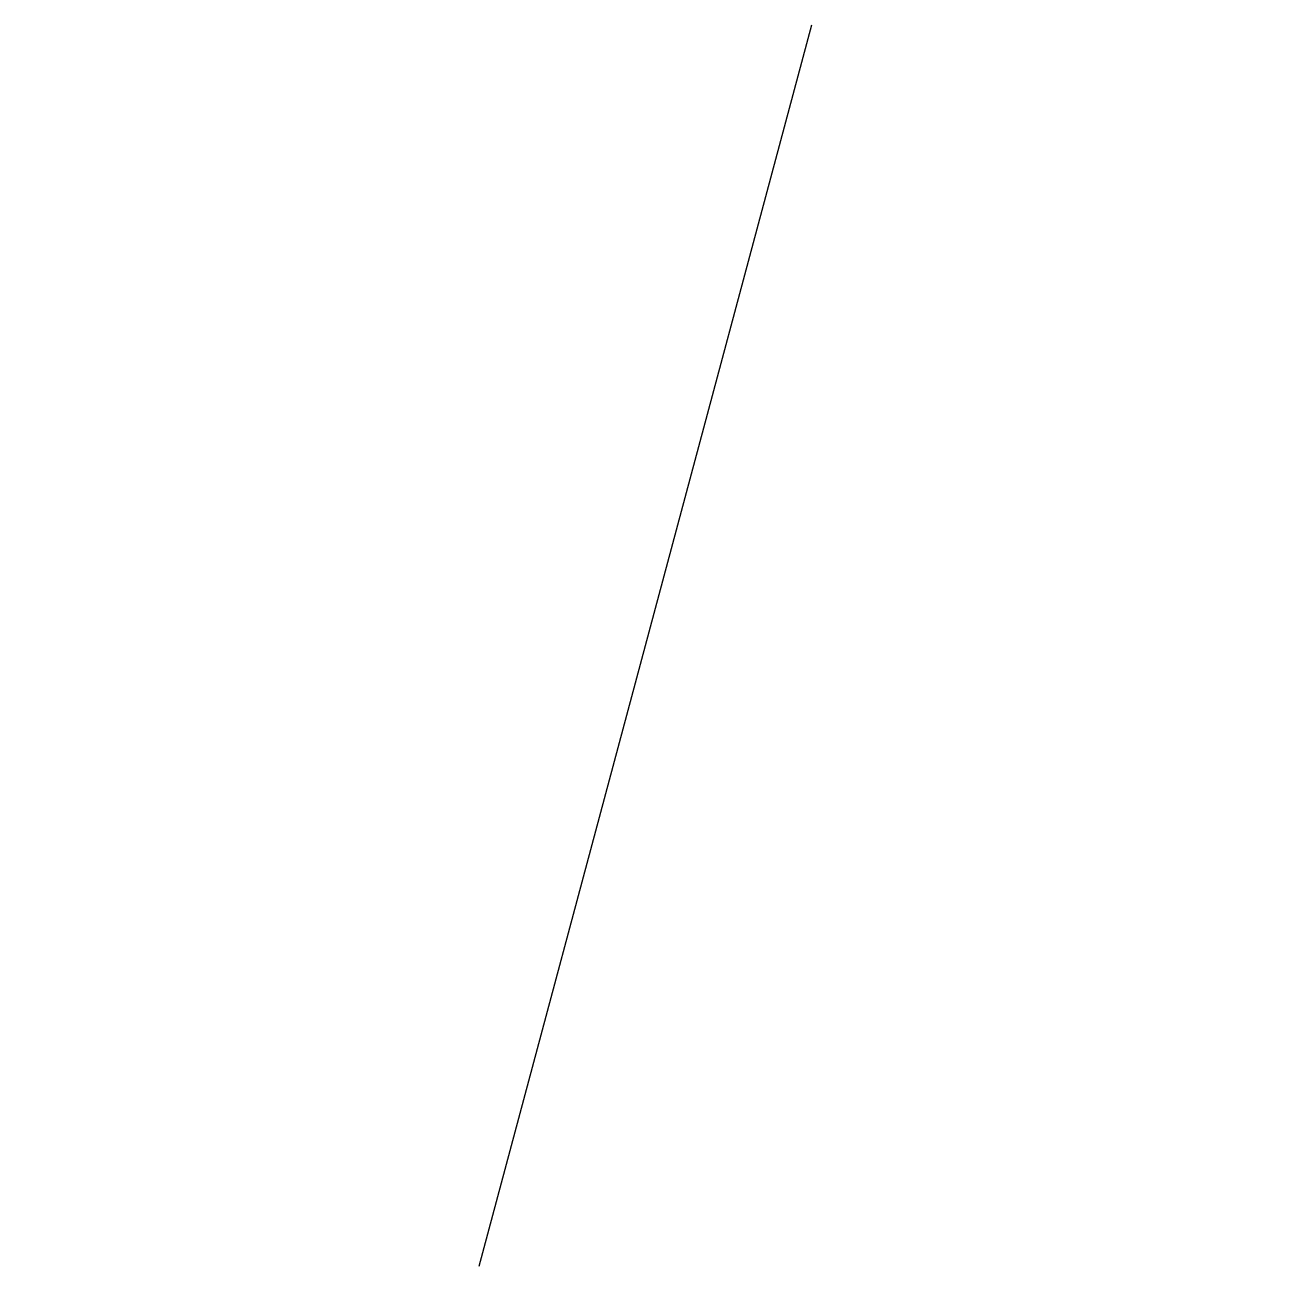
# Model space of a CAD drawing. Extents: x 5.75 to 6.433, y 1 to 1.683.
import ezdxf

# ---------------------------------------------------------------- set-up
doc = ezdxf.new("R2010")
doc.units = 0
doc.layers.get('0').update_dxf_attribs({"linetype": 'CONTINUOUS'})

# ---------------------------------------------------------------- blocks, each defined once
blk = doc.blocks.new('BLOCK1')
at = {"color": 0}
blk.add_line((0, 0, -1), (1, 1), dxfattribs=at)

msp = doc.modelspace()

# ---------------------------------------------------------------- block references
at = {"color": 0, "xscale": 0.5, "yscale": 0.5, "zscale": 0.5, "rotation": 30}
msp.add_blockref('BLOCK1', (6, 1, 3), dxfattribs=at)

doc.saveas('drawing.dxf')
